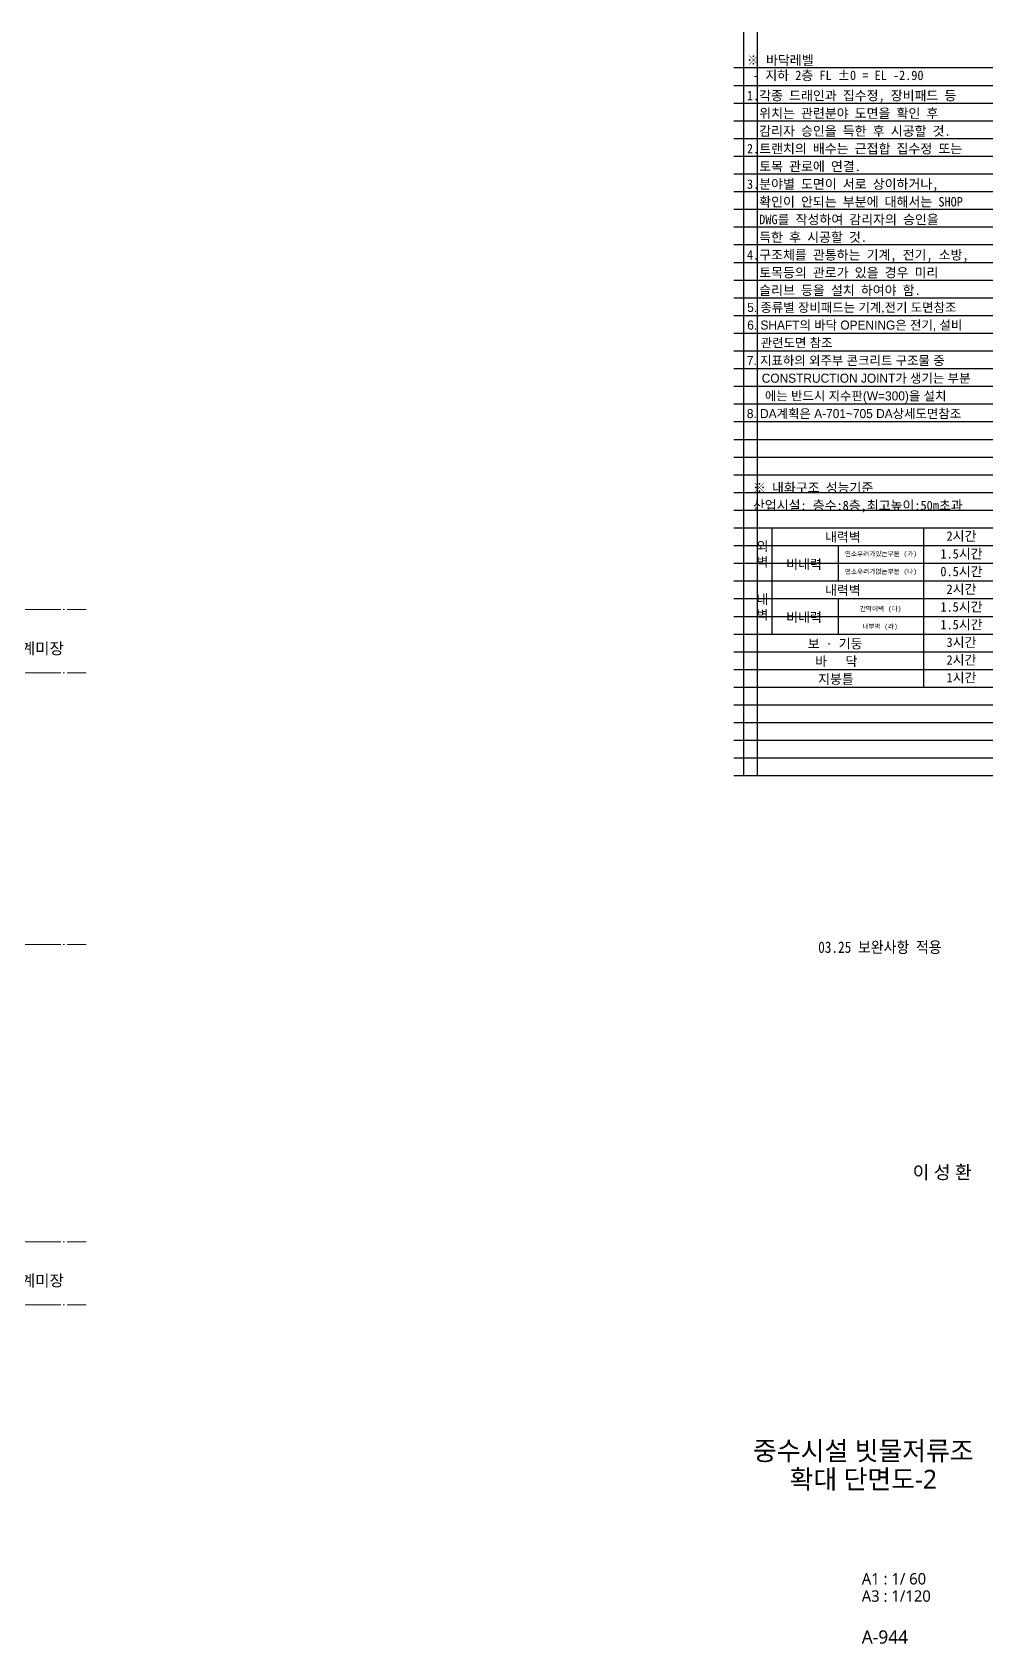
# Model space of a CAD drawing. Header units: inches. Extents: x 224105 to 519834, y 3350 to 70638.
# Drawn here: x 504637 to 519834, y 5181 to 30674 of the extents above; entities that cross this region are included whole.
import ezdxf
from ezdxf.enums import TextEntityAlignment as Align

# ---------------------------------------------------------------- set-up
doc = ezdxf.new("R2010")
doc.units = ezdxf.units.IN
doc.header["$MEASUREMENT"] = 0
doc.linetypes.add('CEN', pattern=[62, 60, -1, 0, -1])
doc.layers.get('0').update_dxf_attribs({"linetype": 'CONTINUOUS'})
for name, color, linetype, lineweight in [('A-AXIS-LINE', 1, 'CEN', 15), ('A-BORD-TEXT', 3, 'CONTINUOUS', 25), ('A-MKXS-TEXT1', 3, 'CONTINUOUS', 25), ('A-MKXX-NAME', 3, 'CONTINUOUS', 25), ('A-XXXX-TXT1', 3, 'CONTINUOUS', 25), ('A-XXXX-TXT2', 3, 'CONTINUOUS', 25)]:
    doc.layers.add(name, color=color, linetype=linetype, lineweight=lineweight)
doc.layers.add('A-XXXX-NPLT', color=144, linetype='CONTINUOUS', plot=False)
doc.layers.add('T', color=3, linetype='CONTINUOUS')
doc.styles.add('돋움체', font='')
doc.styles.add('돋음', font='')
doc.styles.add('맑은 고딕', font='malgun.ttf')
doc.styles.add('맑은고딕', font='malgun.ttf')
doc.styles.get('돋움체').set_extended_font_data('DotumChe')
doc.styles.get('돋음').set_extended_font_data('Dotum')

# ---------------------------------------------------------------- blocks, each defined once
blk = doc.blocks.new('NOTE')
at = {"layer": 'A-XXXX-NPLT'}
for p, q in [((1010659.8, 179732.7), (1010659.8, 175812.7)), ((1010734.1, 175812.7), (1010734.1, 179732.7)), ((1010609.8, 179546.1), (1011974.8, 179546.1)), ((1010609.8, 179452.7), (1011974.8, 179452.7)), ((1010609.8, 179359.4), (1011974.8, 179359.4)), ((1010609.8, 179266.1), (1011974.8, 179266.1)), ((1010609.8, 179172.7), (1011974.8, 179172.7)), ((1010609.8, 179079.4), (1011974.8, 179079.4)), ((1010609.8, 178986.1), (1011974.8, 178986.1)), ((1010609.8, 178892.7), (1011974.8, 178892.7)), ((1010609.8, 178799.4), (1011974.8, 178799.4)), ((1010609.8, 178706.1), (1011974.8, 178706.1)), ((1010609.8, 178612.7), (1011974.8, 178612.7)), ((1010609.8, 178519.4), (1011974.8, 178519.4)), ((1010609.8, 178426.1), (1011974.8, 178426.1)), ((1010609.8, 178332.7), (1011974.8, 178332.7)), ((1010609.8, 178239.4), (1011974.8, 178239.4)), ((1010609.8, 178146.1), (1011974.8, 178146.1)), ((1010609.8, 178052.7), (1011974.8, 178052.7)), ((1010609.8, 177959.4), (1011974.8, 177959.4)), ((1010609.8, 177866.1), (1011974.8, 177866.1)), ((1010609.8, 177772.7), (1011974.8, 177772.7)), ((1010609.8, 177679.4), (1011974.8, 177679.4)), ((1010609.8, 177586.1), (1011974.8, 177586.1)), ((1010609.8, 177492.7), (1011974.8, 177492.7)), ((1010609.8, 177399.4), (1011974.8, 177399.4)), ((1010609.8, 177306.1), (1011974.8, 177306.1)), ((1010609.8, 177212.7), (1011974.8, 177212.7)), ((1010609.8, 177119.4), (1011974.8, 177119.4)), ((1010609.8, 177026.1), (1011974.8, 177026.1)), ((1010609.8, 176932.7), (1011974.8, 176932.7)), ((1010609.8, 176839.4), (1011974.8, 176839.4)), ((1010609.8, 176746.1), (1011974.8, 176746.1)), ((1010609.8, 176652.7), (1011974.8, 176652.7)), ((1010609.8, 176559.4), (1011974.8, 176559.4)), ((1010609.8, 176466.1), (1011974.8, 176466.1)), ((1010609.8, 176372.7), (1011974.8, 176372.7)), ((1010609.8, 176279.4), (1011974.8, 176279.4)), ((1010609.8, 176186.1), (1011974.8, 176186.1)), ((1010609.8, 176092.7), (1011974.8, 176092.7)), ((1010609.8, 175999.4), (1011974.8, 175999.4)), ((1010609.8, 175906.1), (1011974.8, 175906.1)), ((1010609.8, 175812.7), (1011974.8, 175812.7))]:
    blk.add_line(p, q, dxfattribs=at)

msp = doc.modelspace()

# ---------------------------------------------------------------- linework, layer by layer
for points in [[(516039, 22833.5), (519834, 22833.5)], [(516339, 22833.5), (516339, 21153.5)], [(518739, 22833.5), (518739, 20313.5)], [(516339, 22553.5), (519834, 22553.5)], [(517389, 22553.5), (517389, 21993.5)], [(517389, 22273.5), (519834, 22273.5)], [(516039, 21993.5), (519834, 21993.5)], [(516339, 21713.5), (519834, 21713.5)], [(517389, 21713.5), (517389, 21153.5)], [(517389, 21433.5), (519834, 21433.5)], [(516039, 21153.5), (519834, 21153.5)], [(516039, 20873.5), (519834, 20873.5)], [(516039, 20593.5), (519834, 20593.5)], [(516039, 20313.5), (519834, 20313.5)]]:
    msp.add_lwpolyline(points)
at = {"layer": 'A-AXIS-LINE', "ltscale": 50}
for p, q in [((477289.1, 21540.1), (505489.1, 21540.1)), ((477289.1, 20540.1), (505489.1, 20540.1)), ((477289.1, 16240.1), (505489.1, 16240.1)), ((477289.1, 11540.1), (505489.1, 11540.1)), ((477289.1, 10540.1), (505489.1, 10540.1))]:
    msp.add_line(p, q, dxfattribs=at)

# ---------------------------------------------------------------- block references
at = {"layer": 'A-XXXX-TXT1', "xscale": 3, "yscale": 3, "zscale": 3}
msp.add_blockref('NOTE', (-2516090.4, -508524.7), dxfattribs=at)

# ---------------------------------------------------------------- texts
at = {"layer": 'A-BORD-TEXT', "style": '맑은고딕'}
msp.add_text('이 성 환', height=210, dxfattribs=at).set_placement((519499.4, 12535.3), align=Align.RIGHT)
for s, p in [('중수시설 빗물저류조', (517786.5, 8233.5)), ('확대 단면도-2', (517786.5, 7783.5))]:
    msp.add_text(s, height=300, dxfattribs=at).set_placement(p, align=Align.MIDDLE_CENTER)
at = {"layer": 'A-MKXS-TEXT1', "style": '돋움체'}
for s, p in [('THK150 무근콘크리트 기계미장', (501947.3, 20925.4)), ('THK120 무근콘크리트 기계미장', (501947.3, 10925.4))]:
    msp.add_text(s, height=180, dxfattribs=at).set_placement(p, align=Align.MIDDLE_LEFT)
at = {"layer": 'A-MKXS-TEXT1', "style": '돋움체', "width": 0.9}
msp.add_text('03.25 보완사항 적용', height=180, dxfattribs=at).set_placement((517071.9, 16199.8), align=Align.MIDDLE_LEFT)
at = {"layer": 'A-MKXX-NAME', "style": '돋움체'}
for s, p in [('※ 바닥레벨', (515944.7, 30156.8)), (' - 지하 2층 FL %%P0 = EL -2.90', (515944.7, 29916.8))]:
    msp.add_text(s, height=150, dxfattribs=at).set_placement(p)
at = {"layer": 'A-XXXX-TXT1', "style": '맑은고딕'}
for s, height, p in [('A1 : 1/ 60', 180, (517760.7, 6118.1)), ('A3 : 1/120', 180, (517760.7, 5846)), ('A-944', 210, (517760.7, 5183.9))]:
    msp.add_text(s, height=height, dxfattribs=at).set_placement(p)
at = {"layer": 'A-XXXX-TXT2', "style": '돋움체'}
for s, p in [('1.각종 드래인과 집수정, 장비패드 등', (515944.7, 29671.8)), ('  위치는 관련분야 도면을 확인 후', (515944.7, 29391.8)), ('  감리자 승인을 득한 후 시공할 것.', (515944.7, 29111.8)), ('2.트랜치의 배수는 근접합 집수정 또는', (515944.7, 28831.8)), ('  토목 관로에 연결.', (515944.7, 28551.8)), ('3.분야별 도면이 서로 상이하거나, ', (515944.7, 28271.8)), ('  확인이 안되는 부분에 대해서는 SHOP', (515944.7, 27991.8)), ('  DWG를 작성하여 감리자의 승인을', (515944.7, 27711.8)), ('  득한 후 시공할 것.', (515944.7, 27431.8)), ('4.구조체를 관통하는 기계, 전기, 소방,', (515944.7, 27151.8)), ('  토목등의 관로가 있을 경우 미리', (515944.7, 26871.8)), ('  슬리브 등을 설치 하여야 함.', (515944.7, 26591.8)), ('※ 내화구조 성능기준', (516039, 23468.5)), ('산업시설: 층수:8층,최고높이:50m초과', (516039, 23188.5))]:
    msp.add_text(s, height=150, dxfattribs=at).set_placement(p, align=Align.MIDDLE_LEFT)
for s, height, p in [('내력벽', 150, (517462, 22688.5)), ('2시간', 150, (519339, 22703.5)), ('연소우려가있는부분 (가)', 75, (518064.6, 22423.5)), ('1.5시간', 150, (519339, 22423.5)), ('비내력', 150, (516847, 22258.5)), ('연소우려가없는부분 (나)', 75, (518064.6, 22143.5)), ('0.5시간', 150, (519339, 22143.5)), ('내력벽', 150, (517462, 21848.5)), ('2시간', 150, (519339, 21863.5)), ('1.5시간', 150, (519339, 21583.5)), ('비내력', 150, (516847, 21418.5)), ('간막이벽 (다)', 75, (518058.8, 21553.5)), ('내부벽 (라)', 75, (518051.6, 21273.5)), ('1.5시간', 150, (519339, 21303.5)), ('보 · 기둥', 150, (517338.9, 21001)), ('3시간', 150, (519339, 21023.5)), ('바   닥', 150, (517357.9, 20721)), ('2시간', 150, (519339, 20743.5)), ('지붕틀', 150, (517352.2, 20441)), ('1시간', 150, (519339, 20463.5))]:
    msp.add_text(s, height=height, dxfattribs=at).set_placement(p, align=Align.MIDDLE_CENTER)
at = {"layer": 'A-XXXX-TXT2', "char_height": 150, "attachment_point": 5, "style": '맑은 고딕'}
for s, width, insert in [('{\\fDotumChe|b0|i0|c129|p49;외\\P벽}', 996.018, (516188.7, 22410.9)), ('{\\fDotumChe|b0|i0|c129|p49;내\\P벽}', 1000, (516189, 21570.9))]:
    msp.add_mtext_dynamic_manual_height_columns(s, width=width, gutter_width=5000, heights=[0], dxfattribs=dict(at, insert=insert))
at = {"layer": 'T', "style": '돋음'}
for s, p in [('5. 종류별 장비패드는 기계,전기 도면참조', (515949, 26248.8)), ('6. SHAFT의 바닥 OPENING은 전기, 설비', (515949, 25968.8)), ('   관련도면 참조', (516005.9, 25688.8)), ('7. 지표하의 외주부 콘크리트 구조물 중 ', (515943.1, 25408.8)), ('   CONSTRUCTION JOINT가 생기는 부분', (516021.7, 25128.8)), ('에는 반드시 지수판(W=300)을 설치', (516229.2, 24848.8)), ('8. DA계획은 A-701~705 DA상세도면참조 ', (515943.1, 24568.8))]:
    msp.add_text(s, height=144, dxfattribs=at).set_placement(p)

doc.saveas('drawing.dxf')
